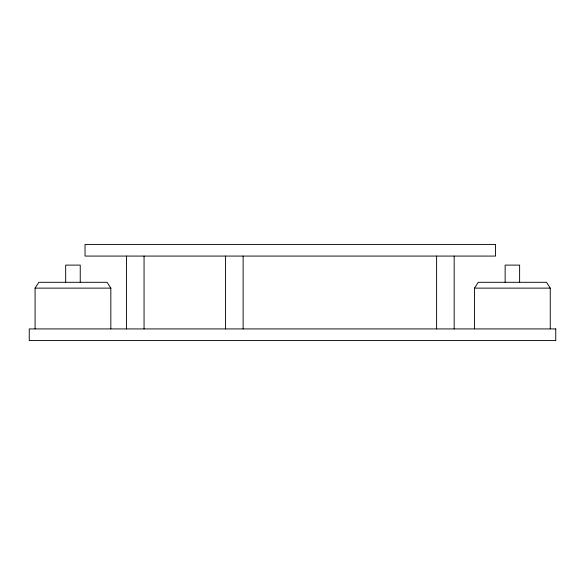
<?xml version="1.0" encoding="UTF-8"?>
<svg xmlns="http://www.w3.org/2000/svg" width="585" height="585" viewBox="0 0 585 585"><rect width="100%" height="100%" fill="white"/><g stroke="black" fill="none" stroke-linecap="round" stroke-linejoin="round"><path stroke-width="0.88" d="M35.078 328.821L35.078 288.127L38.866 282.299L107.048 282.299L110.836 288.127L110.836 328.821M474.501 328.821L474.515 288.127L478.289 282.299L546.47 282.299L550.258 288.127L550.251 328.821M35.078 288.127L110.836 288.127M474.501 288.127L550.251 288.127M519.612 282.299L519.626 265.107L505.133 265.107L505.147 282.299M454.172 256.076L454.172 328.924M436.607 256.076L436.607 328.924M243.126 256.076L243.126 328.924M225.569 256.076L225.569 328.924M144.056 256.076L144.056 328.924M126.499 256.076L126.499 328.924M80.24 282.299L80.24 265.107L65.674 265.107L65.674 282.299M495.546 244.42L85.044 244.42L85.044 256.076L495.546 256.076L495.546 244.42M555.75 328.924L29.25 328.924L29.25 340.58L555.75 340.58L555.75 328.924"/></g></svg>
